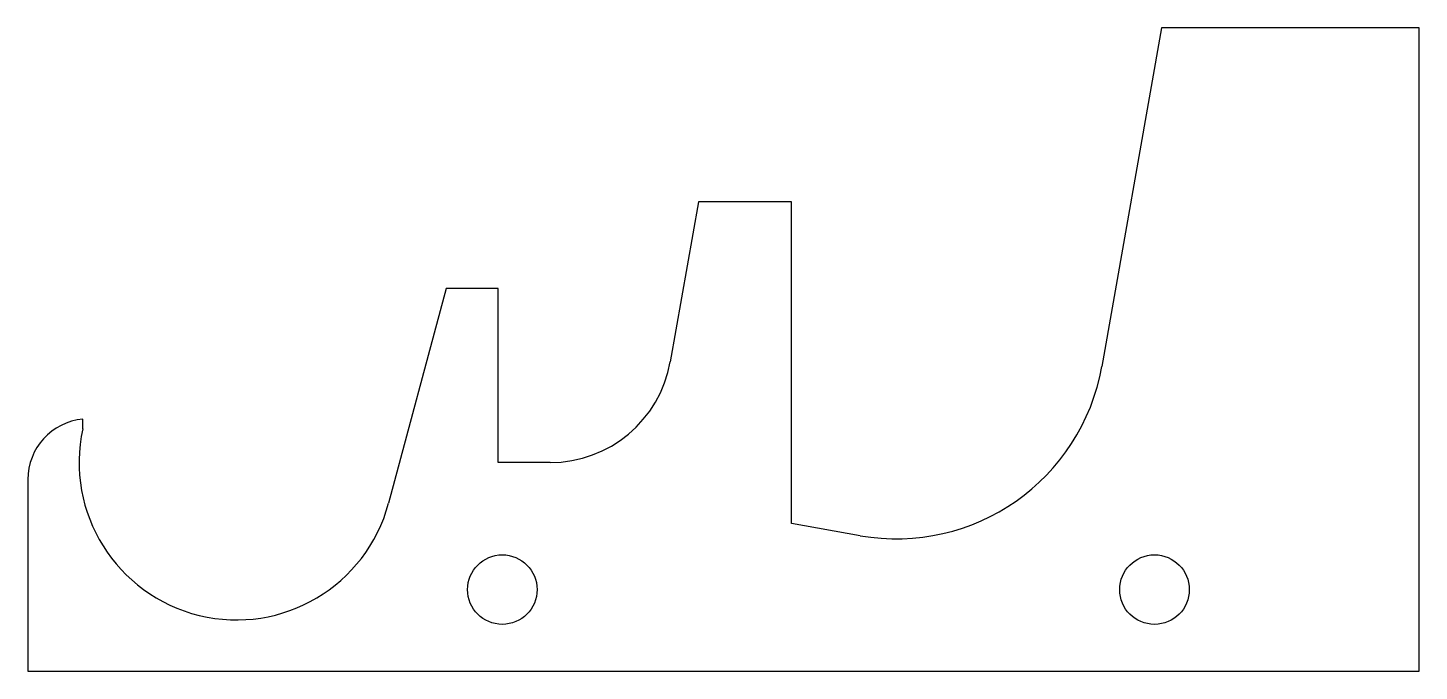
# Model space of a CAD drawing. Header units: millimetres. Extents: x 0 to 80, y -2 to 35.
import ezdxf

# ---------------------------------------------------------------- set-up
doc = ezdxf.new("R2010")
doc.units = ezdxf.units.MM
doc.layers.get('0').update_dxf_attribs({"linetype": 'CONTINUOUS'})

msp = doc.modelspace()

# ---------------------------------------------------------------- linework, layer by layer
for p, q in [((65.188, 35), (61.754, 15.527)), ((80, 35), (65.188, 35)), ((80, -2), (80, 35)), ((38.558, 25), (36.933, 15.784)), ((43.913, 25), (38.558, 25)), ((43.913, 6.488), (43.913, 25)), ((24.049, 20), (20.742, 7.658)), ((27.05, 20), (24.049, 20)), ((27.05, 10), (27.05, 20)), ((3.16, 11.939), (3.16, 12.5)), ((30.04, 10), (27.05, 10)), ((0, 9.017), (0, -2)), ((47.853, 5.793), (43.913, 6.488)), ((0, -2), (80, -2))]:
    msp.add_line(p, q)
for centre in [(27.282, 2.692), (64.782, 2.692)]:
    msp.add_circle(centre, 2)
for centre, radius, start, end in [((30.04, 17), 7, 270, 350), ((49.936, 17.611), 12, 260, 350), ((3.5, 9.017), 3.5, 95.57253, 180), ((12, 10), 9.05, 167.6291, 345)]:
    msp.add_arc(centre, radius, start, end)

doc.saveas('drawing.dxf')
